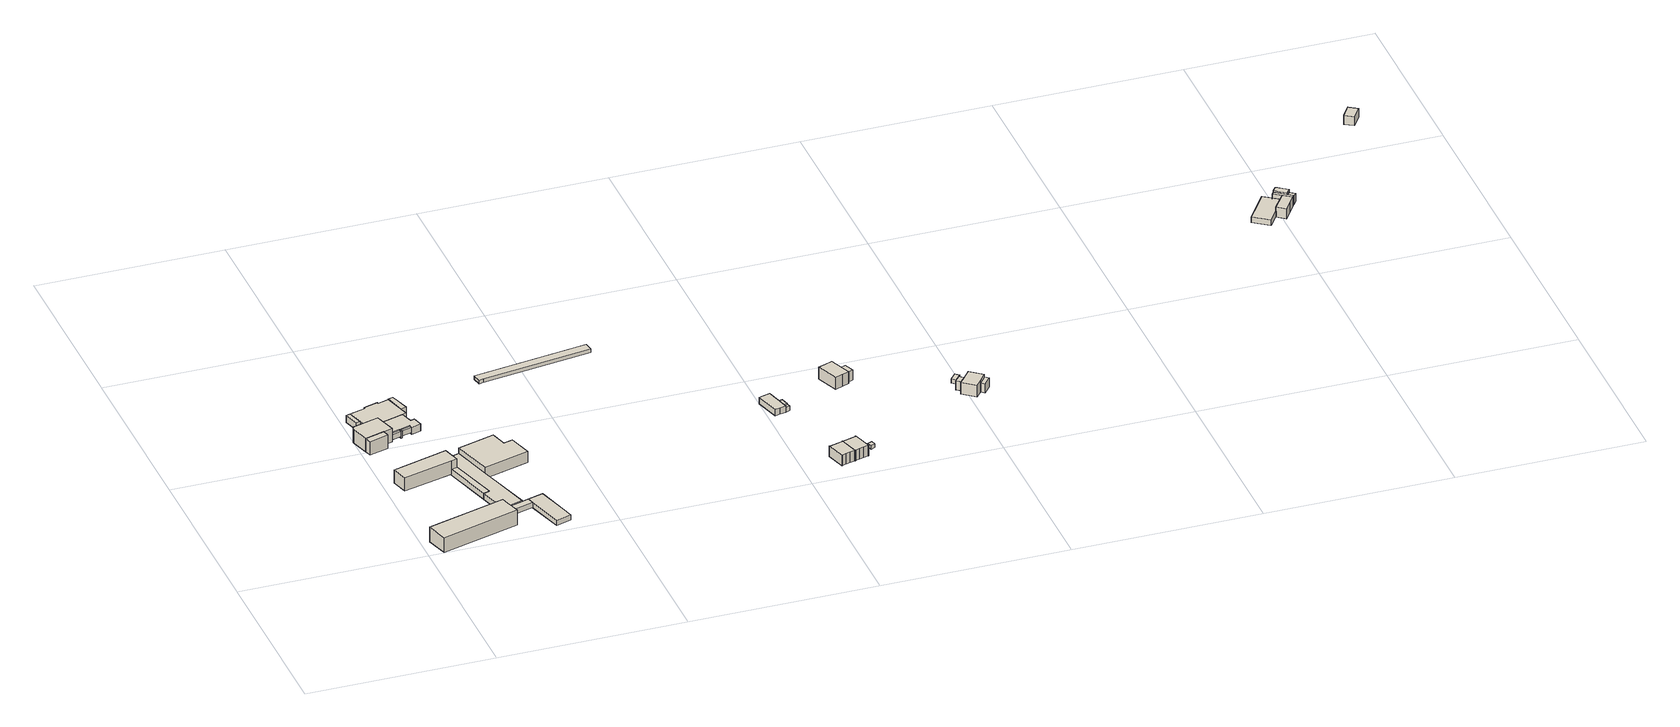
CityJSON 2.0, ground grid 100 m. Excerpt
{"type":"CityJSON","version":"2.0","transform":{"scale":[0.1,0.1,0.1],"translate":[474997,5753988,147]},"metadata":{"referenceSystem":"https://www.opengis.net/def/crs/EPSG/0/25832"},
"CityObjects":{
"building1":{"type":"Building","attributes":{"Gemeindeschluessel":"05766056","BezugspunktDach":"2000","function":"31001_3021","measuredHeight":8.47},"address":[{"country":"Germany","locality":"Oerlinghausen","thoroughfareNumber":"19","thoroughfareName":"Schulstraße"}],"geometry":[{"type":"Solid","lod":"1","boundaries":[[[[0,1,2,3,4,5]],[[6,7,8,9,10,11]],[[6,11,5,4]],[[7,6,4,3]],[[8,7,3,2]],[[9,8,2,1]],[[10,9,1,0]],[[11,10,0,5]]]]}]},
"building2":{"type":"Building","attributes":{"Gemeindeschluessel":"05766056","BezugspunktDach":"2000","function":"31001_3021","measuredHeight":7.67},"address":[{"country":"Germany","locality":"Oerlinghausen","thoroughfareNumber":"19","thoroughfareName":"Schulstraße"}],"geometry":[{"type":"Solid","lod":"1","boundaries":[[[[12,13,14,15,16]],[[17,18,19,20,21]],[[17,21,16,15]],[[18,17,15,14]],[[19,18,14,13]],[[20,19,13,12]],[[21,20,12,16]]]]}]},
"building3":{"type":"Building","attributes":{"name":"Kindertagesstätte Lipperreihe","Gemeindeschluessel":"05766056","function":"31001_3065"},"address":[{"country":"Germany","locality":"Oerlinghausen","thoroughfareNumber":"37","thoroughfareName":"Pollmannsweg"}],"children":["building3-1","building3-2","building3-3","building3-4","building3-5","building3-6"]},
"building3-1":{"type":"BuildingPart","attributes":{"BezugspunktDach":"2000","measuredHeight":7.7},"parents":["building3"],"geometry":[{"type":"Solid","lod":"1","boundaries":[[[[22,23,24,25,26,27,28,29,30,31,32,33,34,35]],[[36,37,38,39,40,41,42,43,44,45,46,47,48,49]],[[36,49,35,34]],[[37,36,34,33]],[[38,37,33,32]],[[39,38,32,31]],[[40,39,31,30]],[[41,40,30,29]],[[42,41,29,28]],[[43,42,28,27]],[[44,43,27,26]],[[45,44,26,25]],[[46,45,25,24]],[[47,46,24,23]],[[48,47,23,22]],[[49,48,22,35]]]]}]},
"building3-2":{"type":"BuildingPart","attributes":{"BezugspunktDach":"2000","measuredHeight":7.79},"parents":["building3"],"geometry":[{"type":"Solid","lod":"1","boundaries":[[[[50,51,52,53]],[[54,36,49,55]],[[54,55,53,52]],[[36,54,52,51]],[[49,36,51,50]],[[55,49,50,53]]]]}]},
"building3-3":{"type":"BuildingPart","attributes":{"BezugspunktDach":"2000","measuredHeight":4.92},"parents":["building3"],"geometry":[{"type":"Solid","lod":"1","boundaries":[[[[56,57,58,59,60,61,62,63,64,65,66,67,68]],[[69,70,71,72,73,74,75,76,77,78,47,46,79]],[[69,79,68,67]],[[70,69,67,66]],[[71,70,66,65]],[[72,71,65,64]],[[73,72,64,63]],[[74,73,63,62]],[[75,74,62,61]],[[76,75,61,60]],[[77,76,60,59]],[[78,77,59,58]],[[47,78,58,57]],[[46,47,57,56]],[[79,46,56,68]]]]}]},
"building3-4":{"type":"BuildingPart","attributes":{"BezugspunktDach":"2000","measuredHeight":3.94},"parents":["building3"],"geometry":[{"type":"Solid","lod":"1","boundaries":[[[[80,81,82,83,84,85,86,87,88,89,90,91,92,93]],[[94,95,79,45,96,97,98,99,100,101,102,103,104,105]],[[94,105,93,92]],[[95,94,92,91]],[[79,95,91,90]],[[45,79,90,89]],[[96,45,89,88]],[[97,96,88,87]],[[98,97,87,86]],[[99,98,86,85]],[[100,99,85,84]],[[101,100,84,83]],[[102,101,83,82]],[[103,102,82,81]],[[104,103,81,80]],[[105,104,80,93]]]]}]},
"building3-5":{"type":"BuildingPart","attributes":{"BezugspunktDach":"2000","measuredHeight":4.32},"parents":["building3"],"geometry":[{"type":"Solid","lod":"1","boundaries":[[[[106,107,108,109]],[[94,105,110,111]],[[94,111,109,108]],[[105,94,108,107]],[[110,105,107,106]],[[111,110,106,109]]]]}]},
"building3-6":{"type":"BuildingPart","attributes":{"BezugspunktDach":"2000","measuredHeight":3.94},"parents":["building3"],"geometry":[{"type":"Solid","lod":"1","boundaries":[[[[84,112,113,85]],[[114,115,100,99]],[[114,99,85,113]],[[115,114,113,112]],[[100,115,112,84]],[[99,100,84,85]]]]}]},
"building4":{"type":"Building","attributes":{"Gemeindeschluessel":"05766056","BezugspunktDach":"2000","function":"51009_1610","measuredHeight":2.79},"address":[{"country":"Germany"}],"geometry":[{"type":"Solid","lod":"1","boundaries":[[[[116,117,118,119]],[[120,121,122,123]],[[120,123,119,118]],[[121,120,118,117]],[[122,121,117,116]],[[123,122,116,119]]]]}]},
"building5":{"type":"Building","attributes":{"Gemeindeschluessel":"05766056","BezugspunktDach":"2000","function":"51009_1610","measuredHeight":3.37},"address":[{"country":"Germany"}],"geometry":[{"type":"Solid","lod":"1","boundaries":[[[[124,125,126,127]],[[128,129,130,131]],[[128,131,127,126]],[[129,128,126,125]],[[130,129,125,124]],[[131,130,124,127]]]]}]},
"building6":{"type":"Building","attributes":{"Gemeindeschluessel":"05766056","BezugspunktDach":"2000","function":"51009_1610","measuredHeight":2.79},"address":[{"country":"Germany"}],"geometry":[{"type":"Solid","lod":"1","boundaries":[[[[132,133,134,135]],[[136,137,138,139]],[[136,139,135,134]],[[137,136,134,133]],[[138,137,133,132]],[[139,138,132,135]]]]}]},
"building7":{"type":"Building","attributes":{"Gemeindeschluessel":"05766056","BezugspunktDach":"2000","function":"31001_3021","measuredHeight":2.86},"address":[{"country":"Germany","locality":"Oerlinghausen","thoroughfareNumber":"19","thoroughfareName":"Schulstraße"}],"geometry":[{"type":"Solid","lod":"1","boundaries":[[[[140,141,142,143,144,145,146]],[[147,148,149,150,151,152,153]],[[147,153,146,145]],[[148,147,145,144]],[[149,148,144,143]],[[150,149,143,142]],[[151,150,142,141]],[[152,151,141,140]],[[153,152,140,146]]]]}]},
"building8":{"type":"Building","attributes":{"Gemeindeschluessel":"05766056","BezugspunktDach":"2000","function":"31001_3021","measuredHeight":3.37},"address":[{"country":"Germany","locality":"Oerlinghausen","thoroughfareNumber":"19","thoroughfareName":"Schulstraße"}],"geometry":[{"type":"Solid","lod":"1","boundaries":[[[[154,155,156,124,127,126,157,158]],[[149,128,131,130,159,160,161,150]],[[149,150,158,157]],[[128,149,157,126]],[[131,128,126,127]],[[130,131,127,124]],[[159,130,124,156]],[[160,159,156,155]],[[161,160,155,154]],[[150,161,154,158]]]]}]},
"building9":{"type":"Building","attributes":{"name":"Grundschulverbund Lipperreihe-Südstadt","Gemeindeschluessel":"05766056","BezugspunktDach":"2000","function":"31001_3021","measuredHeight":2.93},"address":[{"country":"Germany","locality":"Oerlinghausen","thoroughfareNumber":"19","thoroughfareName":"Schulstraße"}],"geometry":[{"type":"Solid","lod":"1","boundaries":[[[[162,141,140,163,164]],[[165,166,167,168,169]],[[165,169,164,163]],[[166,165,163,140]],[[167,166,140,141]],[[168,167,141,162]],[[169,168,162,164]]]]}]},
"building10":{"type":"Building","attributes":{"Gemeindeschluessel":"05766056","BezugspunktDach":"2000","function":"31001_3211","measuredHeight":6.17},"address":[{"country":"Germany","locality":"Oerlinghausen","thoroughfareNumber":"19","thoroughfareName":"Schulstraße"}],"geometry":[{"type":"Solid","lod":"1","boundaries":[[[[170,171,172,173,174,175]],[[176,177,178,179,180,181]],[[176,181,175,174]],[[177,176,174,173]],[[178,177,173,172]],[[179,178,172,171]],[[180,179,171,170]],[[181,180,170,175]]]]}]},
"building11":{"type":"Building","attributes":{"Gemeindeschluessel":"05766056","BezugspunktDach":"2100","function":"51006_1430","measuredHeight":2.07},"address":[{"country":"Germany"}],"geometry":[{"type":"Solid","lod":"1","boundaries":[[[[182,183,184,185,186]],[[187,188,189,190,191]],[[187,191,186,185]],[[188,187,185,184]],[[189,188,184,183]],[[190,189,183,182]],[[191,190,182,186]]]]}]},
"building12":{"type":"Building","attributes":{"Gemeindeschluessel":"05766056","BezugspunktDach":"2000","function":"31001_1010","measuredHeight":8.29},"address":[{"country":"Germany","locality":"Oerlinghausen","thoroughfareNumber":"106","thoroughfareName":"Schulstraße"}],"geometry":[{"type":"Solid","lod":"1","boundaries":[[[[192,193,194,195,196,197,198,199,200,201,202,203,204,205,206,207]],[[208,209,210,211,212,213,214,215,216,217,218,219,220,221,222,223]],[[208,223,207,206]],[[209,208,206,205]],[[210,209,205,204]],[[211,210,204,203]],[[212,211,203,202]],[[213,212,202,201]],[[214,213,201,200]],[[215,214,200,199]],[[216,215,199,198]],[[217,216,198,197]],[[218,217,197,196]],[[219,218,196,195]],[[220,219,195,194]],[[221,220,194,193]],[[222,221,193,192]],[[223,222,192,207]]]]}]},
"building13":{"type":"Building","attributes":{"Gemeindeschluessel":"05766056","function":"31001_2000"},"address":[{"country":"Germany","locality":"Oerlinghausen","thoroughfareNumber":"17","thoroughfareName":"Schulstraße"}],"children":["building13-1","building13-2"]},
"building13-1":{"type":"BuildingPart","attributes":{"BezugspunktDach":"2000","measuredHeight":4.27},"parents":["building13"],"geometry":[{"type":"Solid","lod":"1","boundaries":[[[[224,225,226,227,228,229,230,231]],[[232,233,234,235,236,237,238,239]],[[232,239,231,230]],[[233,232,230,229]],[[234,233,229,228]],[[235,234,228,227]],[[236,235,227,226]],[[237,236,226,225]],[[238,237,225,224]],[[239,238,224,231]]]]}]},
"building13-2":{"type":"BuildingPart","attributes":{"BezugspunktDach":"2000","measuredHeight":3},"parents":["building13"],"geometry":[{"type":"Solid","lod":"1","boundaries":[[[[240,241,242,243]],[[233,232,244,245]],[[233,245,243,242]],[[232,233,242,241]],[[244,232,241,240]],[[245,244,240,243]]]]}]},
"building14":{"type":"Building","attributes":{"Gemeindeschluessel":"05766056","BezugspunktDach":"2000","function":"51009_1610","measuredHeight":2.64},"address":[{"country":"Germany"}],"geometry":[{"type":"Solid","lod":"1","boundaries":[[[[246,247,248,249]],[[234,233,245,250]],[[234,250,249,248]],[[233,234,248,247]],[[245,233,247,246]],[[250,245,246,249]]]]}]},
"building15":{"type":"Building","attributes":{"Gemeindeschluessel":"05766056","BezugspunktDach":"2000","function":"31001_1010","measuredHeight":8.3},"address":[{"country":"Germany","locality":"Oerlinghausen","thoroughfareNumber":"108","thoroughfareName":"Schulstraße"}],"geometry":[{"type":"Solid","lod":"1","boundaries":[[[[251,252,253,254,255,256,207,206,257,258,259,260,261,262,263,264]],[[265,266,267,268,269,270,271,208,223,272,273,274,275,276,277,278]],[[265,278,264,263]],[[266,265,263,262]],[[267,266,262,261]],[[268,267,261,260]],[[269,268,260,259]],[[270,269,259,258]],[[271,270,258,257]],[[208,271,257,206]],[[223,208,206,207]],[[272,223,207,256]],[[273,272,256,255]],[[274,273,255,254]],[[275,274,254,253]],[[276,275,253,252]],[[277,276,252,251]],[[278,277,251,264]]]]}]},
"building16":{"type":"Building","attributes":{"Gemeindeschluessel":"05766056","BezugspunktDach":"2000","function":"31001_1313","measuredHeight":2.48},"address":[{"country":"Germany","locality":"Oerlinghausen","thoroughfareNumber":"110","thoroughfareName":"Schulstraße"}],"geometry":[{"type":"Solid","lod":"1","boundaries":[[[[279,280,281,282]],[[283,284,285,286]],[[283,286,282,281]],[[284,283,281,280]],[[285,284,280,279]],[[286,285,279,282]]]]}]},
"building17":{"type":"Building","attributes":{"Gemeindeschluessel":"05766056","BezugspunktDach":"2000","function":"31001_1010","measuredHeight":9.29},"address":[{"country":"Germany","locality":"Oerlinghausen","thoroughfareNumber":"2","thoroughfareName":"Alter Mühlenweg"}],"geometry":[{"type":"Solid","lod":"1","boundaries":[[[[287,288,289,290,291,292]],[[293,294,295,296,297,298]],[[293,298,292,291]],[[294,293,291,290]],[[295,294,290,289]],[[296,295,289,288]],[[297,296,288,287]],[[298,297,287,292]]]]}]},
"building18":{"type":"Building","attributes":{"Gemeindeschluessel":"05766056","BezugspunktDach":"2000","function":"31001_2000","measuredHeight":7.56},"address":[{"country":"Germany","locality":"Oerlinghausen","thoroughfareNumber":"2","thoroughfareName":"Alter Mühlenweg"}],"geometry":[{"type":"Solid","lod":"1","boundaries":[[[[299,300,301,302]],[[303,304,305,306]],[[303,306,302,301]],[[304,303,301,300]],[[305,304,300,299]],[[306,305,299,302]]]]}]},
"building19":{"type":"Building","attributes":{"Gemeindeschluessel":"05766056","BezugspunktDach":"2000","function":"51009_1611","measuredHeight":2.35},"address":[{"country":"Germany"}],"geometry":[{"type":"Solid","lod":"1","boundaries":[[[[307,308,309,310]],[[311,312,313,314]],[[311,314,310,309]],[[312,311,309,308]],[[313,312,308,307]],[[314,313,307,310]]]]}]},
"building20":{"type":"Building","attributes":{"Gemeindeschluessel":"05766056","function":"31001_1010"},"address":[{"country":"Germany","locality":"Oerlinghausen","thoroughfareNumber":"25","thoroughfareName":"Schulstraße"}],"children":["building20-1","building20-2","building20-3"]},
"building20-1":{"type":"BuildingPart","attributes":{"BezugspunktDach":"2000","measuredHeight":7.99,"storeysAboveGround":1},"parents":["building20"],"geometry":[{"type":"Solid","lod":"1","boundaries":[[[[315,316,317,318,319,320,321,322]],[[323,324,325,326,327,328,329,330]],[[323,330,322,321]],[[324,323,321,320]],[[325,324,320,319]],[[326,325,319,318]],[[327,326,318,317]],[[328,327,317,316]],[[329,328,316,315]],[[330,329,315,322]]]]}]},
"building20-2":{"type":"BuildingPart","attributes":{"BezugspunktDach":"2000","measuredHeight":5.29,"storeysAboveGround":1},"parents":["building20"],"geometry":[{"type":"Solid","lod":"1","boundaries":[[[[331,332,333,334,335]],[[327,326,336,337,328]],[[327,328,335,334]],[[326,327,334,333]],[[336,326,333,332]],[[337,336,332,331]],[[328,337,331,335]]]]}]},
"building20-3":{"type":"BuildingPart","attributes":{"BezugspunktDach":"2000","measuredHeight":5.29,"storeysAboveGround":1},"parents":["building20"],"geometry":[{"type":"Solid","lod":"1","boundaries":[[[[338,339,340,341]],[[342,323,330,343]],[[342,343,341,340]],[[323,342,340,339]],[[330,323,339,338]],[[343,330,338,341]]]]}]},
"building21":{"type":"Building","attributes":{"Gemeindeschluessel":"05766056","function":"31001_3081"},"address":[{"country":"Germany"}],"children":["building21-1","building21-2","building21-3","building21-4"]},
"building21-1":{"type":"BuildingPart","attributes":{"BezugspunktDach":"2000","measuredHeight":3.25},"parents":["building21"],"geometry":[{"type":"Solid","lod":"1","boundaries":[[[[344,345,346,347,348,349]],[[350,351,352,353,354,355]],[[350,355,349,348]],[[351,350,348,347]],[[352,351,347,346]],[[353,352,346,345]],[[354,353,345,344]],[[355,354,344,349]]]]}]},
"building21-2":{"type":"BuildingPart","attributes":{"BezugspunktDach":"2000","measuredHeight":8.7},"parents":["building21"],"geometry":[{"type":"Solid","lod":"1","boundaries":[[[[356,357,358,359,360]],[[361,355,354,362,363]],[[361,363,360,359]],[[355,361,359,358]],[[354,355,358,357]],[[362,354,357,356]],[[363,362,356,360]]]]}]},
"building21-3":{"type":"BuildingPart","attributes":{"BezugspunktDach":"2000","measuredHeight":8.4},"parents":["building21"],"geometry":[{"type":"Solid","lod":"1","boundaries":[[[[364,365,366,367,368,369,370]],[[362,371,353,372,373,374,375]],[[362,375,370,369]],[[371,362,369,368]],[[353,371,368,367]],[[372,353,367,366]],[[373,372,366,365]],[[374,373,365,364]],[[375,374,364,370]]]]}]},
"building21-4":{"type":"BuildingPart","attributes":{"BezugspunktDach":"2000","measuredHeight":6.55},"parents":["building21"],"geometry":[{"type":"Solid","lod":"1","boundaries":[[[[376,377,378,379,380]],[[375,374,381,382,383]],[[375,383,380,379]],[[374,375,379,378]],[[381,374,378,377]],[[382,381,377,376]],[[383,382,376,380]]]]}]},
"building22":{"type":"Building","attributes":{"Gemeindeschluessel":"05766056","BezugspunktDach":"2000","function":"51009_1610","measuredHeight":8.37},"address":[{"country":"Germany"}],"geometry":[{"type":"Solid","lod":"1","boundaries":[[[[384,385,386,387,388,389,390]],[[391,392,393,394,395,396,397]],[[391,397,390,389]],[[392,391,389,388]],[[393,392,388,387]],[[394,393,387,386]],[[395,394,386,385]],[[396,395,385,384]],[[397,396,384,390]]]]}]},
"building23":{"type":"Building","attributes":{"Gemeindeschluessel":"05766056","BezugspunktDach":"2000","function":"31001_2000","measuredHeight":6.33},"address":[{"country":"Germany"}],"geometry":[{"type":"Solid","lod":"1","boundaries":[[[[398,399,400,401]],[[402,403,404,405]],[[402,405,401,400]],[[403,402,400,399]],[[404,403,399,398]],[[405,404,398,401]]]]}]}
},
"vertices":[
[484,205,89],[473,242,89],[132,144,89],[49,120,89],[83,2,89],[507,124,89],[83,2,4],[49,120,4],[132,144,4],[473,242,4],[484,205,4],[507,124,4],
[387,675,85],[360,767,85],[62,682,85],[87,594,85],[353,666,85],[87,594,9],[62,682,9],[360,767,9],[387,675,9],[353,666,9],
[182,1052,82],[177,1069,82],[148,1169,82],[14,1130,82],[13,1130,82],[9,1127,82],[6,1124,82],[3,1120,82],[1,1116,82],[0,1111,82],[0,1106,82],[1,1101,82],[28,1008,82],[132,1037,82],[28,1008,5],[1,1101,5],[0,1106,5],[0,1111,5],[1,1116,5],[3,1120,5],[6,1124,5],[9,1127,5],[13,1130,5],[14,1130,5],[148,1169,5],[177,1069,5],[182,1052,5],[132,1037,5],
[132,1037,83],[28,1008,83],[39,971,83],[142,1001,83],[39,971,5],[142,1001,5],
[148,1169,46],[177,1069,46],[231,1084,46],[236,1067,46],[242,1069,46],[237,1086,46],[249,1089,46],[292,1102,46],[296,1085,46],[347,1099,46],[333,1151,46],[311,1144,46],[292,1211,46],[311,1144,5],[333,1151,5],[347,1099,5],[296,1085,5],[292,1102,5],[249,1089,5],[237,1086,5],[242,1069,5],[236,1067,5],[231,1084,5],[292,1211,5],
[214,1349,45],[212,1357,45],[137,1335,45],[139,1328,45],[52,1303,45],[75,1220,45],[86,1185,45],[67,1146,45],[18,1132,45],[14,1130,45],[292,1211,45],[314,1218,45],[303,1258,45],[272,1366,45],[303,1258,5],[314,1218,5],[18,1132,5],[67,1146,5],[86,1185,5],[75,1220,5],[52,1303,5],[139,1328,5],[137,1335,5],[212,1357,5],[214,1349,5],[272,1366,5],
[300,1374,48],[272,1366,48],[303,1258,48],[331,1266,48],[300,1374,5],[331,1266,5],
[29,1296,45],[52,1214,45],[52,1214,5],[29,1296,5],
[231,1084,44],[177,1069,44],[182,1052,44],[236,1067,44],[182,1052,16],[177,1069,16],[231,1084,16],[236,1067,16],
[387,675,39],[353,666,39],[429,401,39],[463,411,39],[429,401,5],[353,666,5],[387,675,5],[463,411,5],
[292,1102,44],[237,1086,44],[242,1069,44],[296,1085,44],[242,1069,16],[237,1086,16],[292,1102,16],[296,1085,16],
[632,247,34],[621,285,34],[585,274,34],[475,242,34],[473,242,34],[484,205,34],[524,217,34],[484,205,5],[473,242,5],[475,242,5],[585,274,5],[621,285,5],[632,247,5],[524,217,5],
[499,574,39],[437,789,39],[360,767,39],[475,242,39],[585,274,39],[360,767,5],[437,789,5],[499,574,5],
[704,309,34],[687,54,34],[771,79,34],[687,54,4],[632,247,4],[621,285,4],[704,309,4],[771,79,4],
[437,789,71],[499,574,71],[746,645,71],[710,771,71],[661,758,71],[636,846,71],[661,758,9],[710,771,9],[746,645,9],[499,574,9],[437,789,9],[636,846,9],
[1372,1488,37],[1365,1536,37],[750,1445,37],[758,1397,37],[781,1401,37],[758,1397,16],[750,1445,16],[1365,1536,16],[1372,1488,16],[781,1401,16],
[2223,185,95],[2224,182,95],[2199,175,95],[2176,168,95],[2150,161,95],[2150,164,95],[2148,163,95],[2178,59,95],[2180,59,95],[2179,62,95],[2203,69,95],[2228,76,95],[2252,83,95],[2253,81,95],[2255,81,95],[2225,185,95],[2255,81,35],[2253,81,35],[2252,83,35],[2228,76,35],[2203,69,35],[2179,62,35],[2180,59,35],[2178,59,35],[2148,163,35],[2150,164,35],[2150,161,35],[2176,168,35],[2199,175,35],[2224,182,35],[2223,185,35],[2225,185,35],
[2019,754,66],[1989,746,66],[2026,612,66],[2055,620,66],[2085,628,66],[2079,649,66],[2068,692,66],[2049,763,66],[2068,692,29],[2079,649,29],[2085,628,29],[2055,620,29],[2026,612,29],[1989,746,29],[2019,754,29],[2049,763,29],
[2092,699,59],[2068,692,59],[2079,649,59],[2103,656,59],[2092,699,29],[2103,656,29],
[2103,656,56],[2079,649,56],[2085,628,56],[2109,635,56],[2109,635,29],
[2300,207,95],[2300,204,95],[2276,197,95],[2253,190,95],[2228,183,95],[2227,186,95],[2257,82,95],[2256,84,95],[2281,91,95],[2306,98,95],[2329,105,95],[2330,102,95],[2333,103,95],[2303,208,95],[2333,103,35],[2330,102,35],[2329,105,35],[2306,98,35],[2281,91,35],[2256,84,35],[2257,82,35],[2227,186,35],[2228,183,35],[2253,190,35],[2276,197,35],[2300,204,35],[2300,207,35],[2303,208,35],
[2378,186,59],[2355,178,59],[2364,153,59],[2386,161,59],[2364,153,37],[2355,178,37],[2378,186,37],[2386,161,37],
[2459,757,110],[2413,875,110],[2374,860,110],[2335,845,110],[2381,727,110],[2420,742,110],[2381,727,41],[2335,845,41],[2374,860,41],[2413,875,41],[2459,757,41],[2420,742,41],
[2468,832,101],[2435,819,101],[2456,767,101],[2488,779,101],[2456,767,42],[2435,819,42],[2468,832,42],[2488,779,42],
[2959,608,80],[2928,570,80],[2949,553,80],[2979,591,80],[2949,553,56],[2928,570,56],[2959,608,56],[2979,591,56],
[3016,568,107],[2992,538,107],[2966,505,107],[2966,506,107],[2947,482,107],[3014,429,107],[3045,468,107],[3082,515,107],[3045,468,41],[3014,429,41],[2947,482,41],[2966,506,41],[2966,505,41],[2992,538,41],[3016,568,41],[3082,515,41],
[2964,560,93],[2937,527,93],[2966,506,93],[2966,505,93],[2992,538,93],[2937,527,41],[2964,560,41],
[3082,515,93],[3045,468,93],[3065,452,93],[3102,499,93],[3065,452,41],[3102,499,41],
[4995,1531,121],[4954,1560,121],[4910,1591,121],[4798,1430,121],[4882,1371,121],[4929,1438,121],[4882,1371,88],[4798,1430,88],[4910,1591,88],[4954,1560,88],[4995,1531,88],[4929,1438,88],
[5039,1500,146],[4995,1531,146],[4929,1438,146],[4974,1406,146],[5004,1450,146],[4974,1406,88],[5039,1500,88],[5004,1450,88],
[5022,1534,144],[5007,1545,144],[4964,1575,144],[4954,1560,144],[4997,1530,144],[5039,1500,144],[5050,1515,144],[4997,1530,88],[4964,1575,88],[5007,1545,88],[5022,1534,88],[5050,1515,88],
[5044,1559,135],[5041,1561,135],[5022,1534,135],[5050,1515,135],[5068,1541,135],[5041,1561,88],[5044,1559,88],[5068,1541,88],
[5012,1581,153],[4991,1595,153],[4983,1601,153],[4964,1575,153],[4993,1554,153],[5022,1534,153],[5041,1561,153],[5022,1534,89],[4993,1554,89],[4964,1575,89],[4983,1601,89],[4991,1595,89],[5012,1581,89],[5041,1561,89],
[5571,2198,142],[5527,2130,142],[5574,2100,142],[5618,2167,142],[5574,2100,92],[5527,2130,92],[5571,2198,92],[5618,2167,92]
]}
